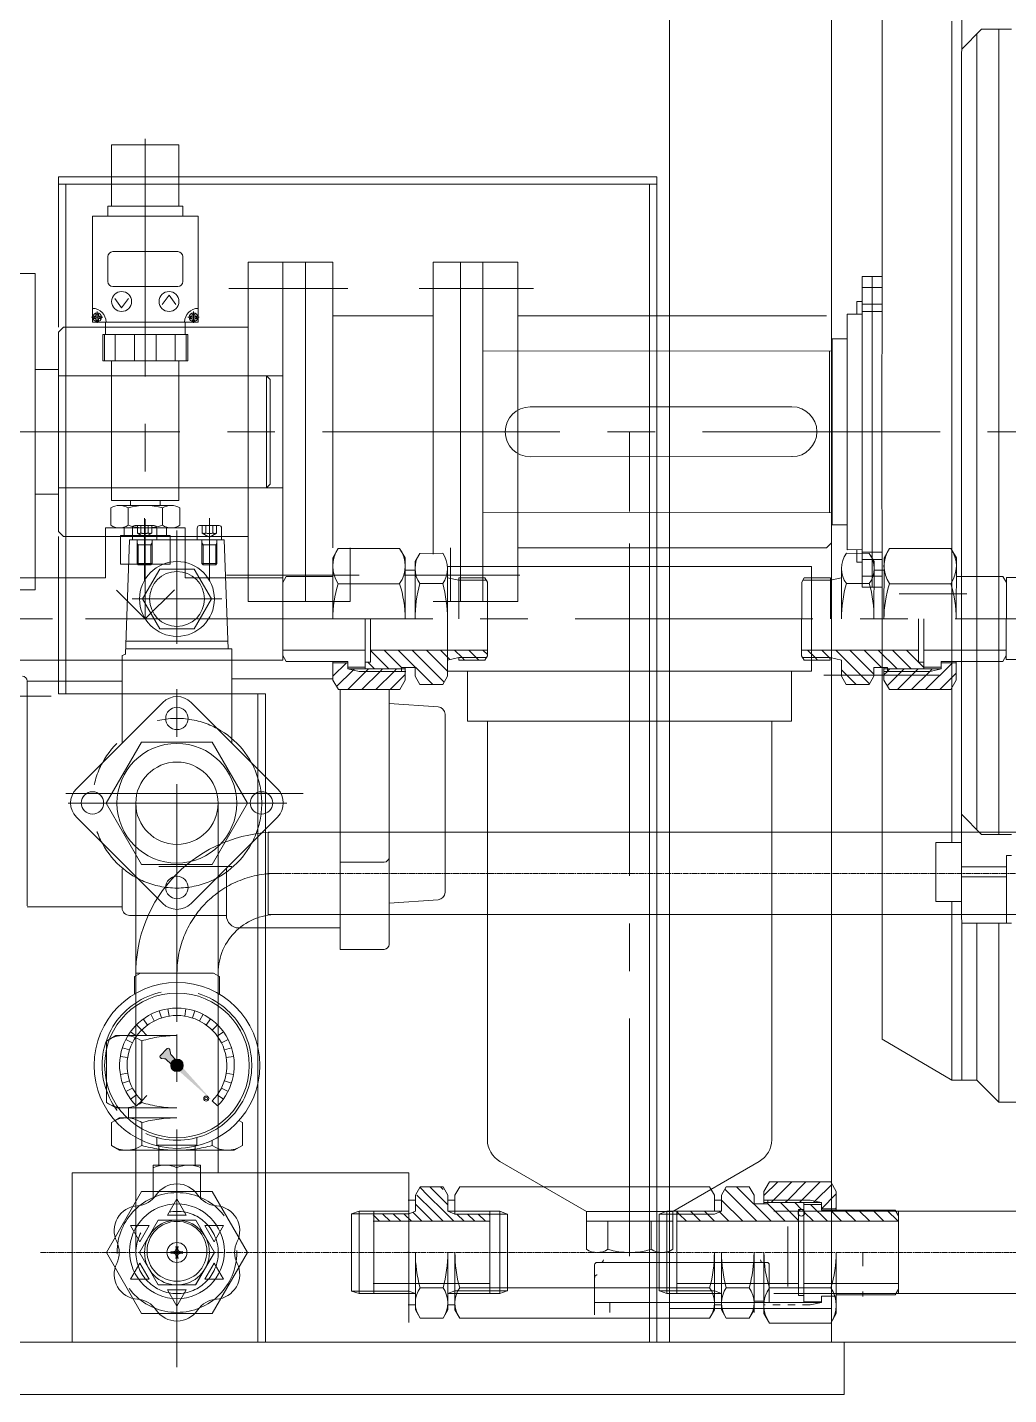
# Model space of a CAD drawing. Header units: inches. Extents: x 76 to 22091, y 292 to 17065.
# Drawn here: x 18816 to 19210, y 6943 to 7491 of the extents above; entities that cross this region are included whole.
import ezdxf

# ---------------------------------------------------------------- set-up
doc = ezdxf.new("R2010")
doc.units = ezdxf.units.IN
doc.header["$MEASUREMENT"] = 0
for name, pattern in [('ACAD_ISO02W100', [15, 12, -3]), ('CENTER', [50.8, 31.75, -6.35, 6.35, -6.35]), ('CHAIN', [0.7087, 0.4724, -0.0591, 0.1181, -0.0591]), ('EB_DASH', [6, 3, -3]), ('EB_DASHDOTDOT', [45, 30, -3, 3, -3, 3, -3])]:
    doc.linetypes.add(name, pattern=pattern)
for name, color, linetype, lineweight in [('CAXA0', 7, 'Continuous', 5), ('CAXA1', 5, 'CENTER', 5), ('CAXA2', 6, 'EB_DASH', 5), ('CAXA3', 7, 'Continuous', 5), ('虚线', 6, 'ACAD_ISO02W100', 5)]:
    doc.layers.add(name, color=color, linetype=linetype, lineweight=lineweight)

msp = doc.modelspace()

# ---------------------------------------------------------------- hatches: boundary and pattern name
at = {"lineweight": 5}
h = msp.add_hatch(color=7, dxfattribs=at)
h.paths.add_polyline_path([(18890.16, 7061.02), (18888.44, 7062.55), (18888.4, 7062.59), (18888.36, 7062.63), (18876.93, 7072.83), (18877.38, 7073.07), (18877.78, 7073.39), (18878.11, 7073.79), (18878.34, 7074.25)], flags=0)
h.paths.add_polyline_path([(18873.6, 7075.81), (18873.75, 7076.22), (18873.97, 7076.59), (18874.25, 7076.93), (18874.58, 7077.21), (18874.96, 7077.43), (18875.37, 7077.58), (18873.61, 7079.55), (18873.45, 7079.8), (18873.36, 7080.09), (18873.21, 7081.35), (18873.19, 7081.44), (18873.16, 7081.51), (18873.12, 7081.58), (18873.06, 7081.65), (18872.83, 7081.88), (18872.76, 7081.94), (18872.67, 7081.99), (18872.58, 7082.02), (18872.48, 7082.02), (18872.38, 7082.02), (18872.29, 7081.99), (18872.2, 7081.94), (18872.13, 7081.88), (18869.3, 7079.05), (18869.23, 7078.97), (18869.19, 7078.89), (18869.16, 7078.79), (18869.15, 7078.7), (18869.16, 7078.6), (18869.19, 7078.51), (18869.23, 7078.42), (18869.3, 7078.34), (18869.53, 7078.11), (18869.59, 7078.06), (18869.66, 7078.02), (18869.74, 7077.99), (18869.82, 7077.97), (18871.09, 7077.81), (18871.38, 7077.73), (18871.63, 7077.56)], flags=0)
msp.add_hatch(color=7, dxfattribs=at).paths.add_polyline_path([(18878.34, 7074.25), (18878.11, 7073.79), (18877.78, 7073.39), (18877.38, 7073.07), (18876.93, 7072.83), (18876.55, 7072.72), (18876.16, 7072.67), (18875.77, 7072.67), (18875.38, 7072.74), (18875.01, 7072.87), (18874.66, 7073.06), (18874.35, 7073.3), (18874.08, 7073.58), (18873.85, 7073.9), (18873.68, 7074.26), (18873.57, 7074.64), (18873.52, 7075.03), (18873.53, 7075.42), (18873.6, 7075.81), (18873.75, 7076.22), (18873.97, 7076.59), (18874.25, 7076.93), (18874.58, 7077.21), (18874.96, 7077.43), (18875.37, 7077.58), (18875.76, 7077.65), (18876.15, 7077.66), (18876.54, 7077.61), (18876.92, 7077.49), (18877.27, 7077.32), (18877.59, 7077.1), (18877.88, 7076.83), (18878.12, 7076.51), (18878.3, 7076.17), (18878.43, 7075.79), (18878.5, 7075.41), (18878.51, 7075.01), (18878.46, 7074.62)], flags=0)

# ---------------------------------------------------------------- linework, layer by layer
at = {"color": 7, "lineweight": 5}
for p, q in [((19190.73, 7589.07), (19190.69, 7460.36)), ((19073.52, 7564.16), (19073.52, 6964.16)), ((19158.75, 7391.43), (19158.78, 7522.63)), ((19186.72, 7493.76), (19186.72, 7460.36)), ((19198.61, 7490.64), (19190.7, 7482.55)), ((19196.73, 7488.72), (19196.73, 7460.36)), ((19210.62, 7490.64), (19198.61, 7490.64)), ((19205.59, 7490.64), (19205.58, 7460.36)), ((19186.72, 7460.36), (19186.72, 7197.96)), ((19190.69, 7460.36), (19190.69, 7197.96)), ((19196.73, 7460.36), (19196.73, 7197.96)), ((19205.58, 7460.36), (19205.58, 7197.96)), ((18849.83, 7444.16), (18876.83, 7444.16)), ((18849.83, 7444.16), (18849.83, 7419.66)), ((18876.83, 7444.16), (18876.83, 7419.66)), ((18848.33, 7419.66), (18878.33, 7419.66)), ((18848.33, 7419.66), (18848.33, 7415.66)), ((18878.33, 7419.66), (18878.33, 7415.66)), ((18842.08, 7415.66), (18884.58, 7415.66)), ((18842.08, 7415.66), (18842.08, 7373.16)), ((18884.58, 7415.66), (18884.58, 7373.16)), ((18850.33, 7401.41), (18876.33, 7401.41)), ((18848.33, 7399.41), (18848.33, 7389.41)), ((18878.33, 7399.41), (18878.33, 7389.41)), ((18938.52, 7397.16), (18904.52, 7397.16)), ((18904.52, 7271.91), (18904.52, 7397.16)), ((18918.52, 7261.16), (18918.52, 7397.16)), ((18927.52, 7278.91), (18927.52, 7397.16)), ((18938.52, 7282.66), (18938.52, 7397.16)), ((19012.72, 7397.16), (18978.72, 7397.16)), ((18978.72, 7280.16), (18978.72, 7397.16)), ((18989.72, 7282.66), (18989.72, 7397.16)), ((18998.72, 7261.16), (18998.72, 7397.16)), ((19012.72, 7282.66), (19012.72, 7397.16)), ((18819.2, 7392.61), (18802.2, 7392.61)), ((18819.2, 7265.76), (18819.2, 7392.61)), ((19150.75, 7391.4), (19150.82, 7329.16)), ((19150.75, 7391.4), (19158.75, 7391.4)), ((19154.75, 7391.4), (19154.74, 7329.16)), ((19158.75, 7391.43), (19158.74, 7329.16)), ((18850.33, 7387.41), (18876.33, 7387.41)), ((18870.11, 7380.25), (18872.83, 7383.97)), ((18875.56, 7380.25), (18872.83, 7383.97)), ((19150.75, 7387.08), (19158.75, 7387.08)), ((18851.11, 7382.57), (18853.83, 7378.85)), ((18856.56, 7382.57), (18853.83, 7378.85)), ((19148.72, 7381.4), (19148.72, 7376.4)), ((19148.72, 7381.4), (19150.76, 7381.4)), ((19150.76, 7380.4), (19158.75, 7380.39)), ((18842.08, 7373.16), (18884.58, 7373.16)), ((18842.78, 7374.6), (18842.78, 7375.6)), ((18843.53, 7375.6), (18842.78, 7375.6)), ((18843.53, 7374.6), (18842.78, 7374.6)), ((18844.53, 7376.35), (18843.53, 7376.35)), ((18843.53, 7375.6), (18843.53, 7376.35)), ((18843.53, 7373.85), (18843.53, 7374.6)), ((18844.53, 7373.85), (18843.53, 7373.85)), ((18844.53, 7375.6), (18844.53, 7376.35)), ((18845.28, 7375.6), (18844.53, 7375.6)), ((18844.53, 7373.85), (18844.53, 7374.6)), ((18845.28, 7374.6), (18844.53, 7374.6)), ((18845.28, 7374.6), (18845.28, 7375.6)), ((18847.33, 7373.16), (18847.33, 7368.16)), ((18879.33, 7373.16), (18879.33, 7368.16)), ((18881.39, 7375.6), (18881.39, 7374.6)), ((18882.14, 7375.6), (18881.39, 7375.6)), ((18882.14, 7374.6), (18881.39, 7374.6)), ((18883.14, 7376.35), (18882.14, 7376.35)), ((18882.14, 7376.35), (18882.14, 7375.6)), ((18882.14, 7374.6), (18882.14, 7373.85)), ((18883.14, 7373.85), (18882.14, 7373.85)), ((18883.14, 7376.35), (18883.14, 7375.6)), ((18883.89, 7375.6), (18883.14, 7375.6)), ((18883.89, 7374.6), (18883.14, 7374.6)), ((18883.14, 7374.6), (18883.14, 7373.85)), ((18883.89, 7375.6), (18883.89, 7374.6)), ((18978.72, 7375.66), (18938.52, 7375.66)), ((19136.43, 7375.66), (19012.72, 7375.66)), ((19144.72, 7366.4), (19144.72, 7376.4)), ((19144.72, 7376.4), (19150.76, 7376.4)), ((19150.76, 7377.4), (19158.75, 7377.4)), ((18830.51, 7371.16), (18828.51, 7369.16)), ((18828.51, 7369.16), (18828.51, 7329.17)), ((18830.51, 7371.16), (18904.52, 7371.16)), ((18846.33, 7368.16), (18880.33, 7368.16)), ((18846.33, 7368.16), (18846.33, 7357.66)), ((18846.9, 7357.66), (18846.9, 7368.16)), ((18851.29, 7357.66), (18851.29, 7368.16)), ((18858.93, 7357.66), (18858.93, 7368.16)), ((18867.71, 7357.66), (18867.71, 7368.16)), ((18875.32, 7357.66), (18875.32, 7368.16)), ((18879.76, 7357.66), (18879.76, 7368.16)), ((18880.33, 7368.16), (18880.33, 7357.66)), ((19138.72, 7361.47), (19138.72, 7366.47)), ((19138.72, 7366.47), (19144.72, 7366.47)), ((19144.72, 7366.4), (19144.72, 7329.16)), ((18846.33, 7357.66), (18880.33, 7357.66)), ((18849.83, 7357.66), (18849.83, 7301.66)), ((18876.83, 7357.66), (18876.83, 7301.66)), ((18998.72, 7329.16), (18998.72, 7361.66)), ((18998.72, 7361.66), (19138.72, 7361.47)), ((19137.72, 7361.47), (19137.65, 7329.17)), ((19138.72, 7361.47), (19138.72, 7296.86)), ((19017.65, 7339.16), (19122.65, 7339.22)), ((18828.51, 7289.17), (18828.51, 7329.17)), ((18998.72, 7329.16), (18998.72, 7296.66)), ((19137.72, 7296.86), (19137.65, 7329.16)), ((19158.74, 7329.16), (19138.72, 7329.16)), ((19144.72, 7291.92), (19144.72, 7329.16)), ((19150.75, 7266.93), (19150.82, 7329.16)), ((19154.75, 7266.93), (19154.74, 7329.16)), ((19158.75, 7266.9), (19158.74, 7329.16)), ((19017.65, 7319.16), (19122.66, 7319.22)), ((18849.83, 7301.66), (18876.83, 7301.66)), ((18857.33, 7301.66), (18857.33, 7299.66)), ((18869.33, 7301.66), (18869.33, 7299.66)), ((18849.48, 7291.68), (18849.48, 7298.64)), ((18852.94, 7299.66), (18873.73, 7299.66)), ((18856.41, 7298.64), (18856.41, 7291.68)), ((18870.26, 7298.64), (18870.26, 7291.68)), ((18877.19, 7291.68), (18877.19, 7298.64)), ((18927.52, 7261.17), (18927.52, 7296.66)), ((18989.72, 7261.16), (18989.72, 7296.66)), ((18998.72, 7296.66), (19138.72, 7296.86)), ((19138.72, 7296.86), (19138.72, 7291.86)), ((18879.33, 7290.66), (18847.33, 7290.66)), ((18847.33, 7290.66), (18847.33, 7271.16)), ((18847.33, 7290.66), (18847.33, 7271.16)), ((18879.33, 7290.66), (18847.33, 7290.66)), ((18879.33, 7290.66), (18847.33, 7290.66)), ((18847.33, 7290.66), (18847.33, 7270.66)), ((18852.94, 7290.66), (18873.73, 7290.66)), ((18854.83, 7290.66), (18854.83, 7287.66)), ((18871.83, 7290.66), (18871.83, 7287.66)), ((18879.33, 7290.66), (18879.33, 7271.16)), ((18879.33, 7290.66), (18879.33, 7271.16)), ((18879.33, 7290.66), (18879.33, 7270.66)), ((19138.72, 7291.86), (19144.72, 7291.86)), ((19144.72, 7291.92), (19144.72, 7281.92)), ((18830.51, 7287.17), (18828.51, 7289.17)), ((18830.51, 7287.17), (18904.52, 7287.17)), ((18853.33, 7287.66), (18873.33, 7287.66)), ((18853.33, 7287.66), (18853.33, 7276.16)), ((18857.01, 7285.87), (18855.41, 7240.03)), ((18857.01, 7285.87), (18895.01, 7285.87)), ((18873.33, 7287.66), (18873.33, 7276.16)), ((18895.01, 7285.87), (18896.55, 7242.17)), ((18904.52, 7261.17), (18904.52, 7282.67)), ((18938.49, 7278.63), (18940.68, 7282.42)), ((18940.68, 7282.42), (18965.3, 7282.44)), ((18945.48, 7261.17), (18945.48, 7282.67)), ((18945.49, 7261.16), (18945.49, 7282.66)), ((18967.49, 7278.65), (18965.3, 7282.44)), ((18971.5, 7277.15), (18973.4, 7280.45)), ((18973.4, 7280.45), (18982.59, 7280.46)), ((18985.68, 7261.17), (18985.68, 7282.67)), ((19012.72, 7261.16), (19012.72, 7282.66)), ((19136.43, 7282.66), (19012.72, 7282.66)), ((19138.51, 7284.66), (19136.51, 7282.66)), ((19153.65, 7280.45), (19144.46, 7280.46)), ((19144.72, 7281.92), (19150.76, 7281.93)), ((19148.72, 7276.93), (19148.72, 7281.93)), ((19150.76, 7280.93), (19158.75, 7280.93)), ((19155.56, 7277.15), (19153.65, 7280.45)), ((19159.56, 7278.65), (19161.75, 7282.44)), ((19186.37, 7282.42), (19161.75, 7282.44)), ((19188.56, 7278.63), (19186.37, 7282.42)), ((18853.33, 7276.16), (18873.33, 7276.16)), ((18938.52, 7254.12), (18938.49, 7278.63)), ((18967.49, 7278.65), (18967.52, 7254.14)), ((18971.5, 7277.15), (18971.52, 7254.15)), ((18984.52, 7254.16), (18984.5, 7274.38)), ((19142.54, 7254.16), (19142.55, 7274.38)), ((19148.72, 7276.93), (19150.76, 7276.93)), ((19150.76, 7277.93), (19158.75, 7277.93)), ((19155.56, 7277.15), (19155.54, 7254.15)), ((19159.56, 7278.65), (19159.54, 7254.14)), ((19188.54, 7254.12), (19188.56, 7278.63)), ((18794.52, 7270.66), (18847.33, 7270.66)), ((18869.09, 7274.17), (18862.16, 7262.17)), ((18882.94, 7274.17), (18869.09, 7274.17)), ((18879.33, 7270.66), (18918.44, 7270.66)), ((18889.87, 7262.17), (18882.94, 7274.17)), ((18918.44, 7268.76), (18919.79, 7271.1)), ((18918.44, 7270.66), (18918.44, 7237.66)), ((18919.79, 7271.1), (18938.5, 7271.12)), ((18967.5, 7273.64), (18971.5, 7273.65)), ((18989, 7269.66), (18984.5, 7270.66)), ((18989, 7270.66), (18999.5, 7270.67)), ((18989.02, 7254.16), (18989, 7270.66)), ((19000.5, 7268.94), (18999.49, 7270.69)), ((19000.53, 7239.41), (19000.5, 7268.94)), ((19126.52, 7239.41), (19126.55, 7268.94)), ((19126.55, 7268.94), (19127.56, 7270.69)), ((19138.05, 7270.66), (19127.55, 7270.67)), ((19138.04, 7254.16), (19138.05, 7270.66)), ((19138.05, 7269.66), (19142.55, 7270.66)), ((19150.75, 7271.25), (19158.75, 7271.25)), ((19159.55, 7273.64), (19155.55, 7273.65)), ((19207.26, 7271.1), (19188.55, 7271.12)), ((19208.61, 7268.76), (19207.26, 7271.1)), ((19208.58, 7237.83), (19208.61, 7270.83)), ((19208.61, 7270.83), (19230.02, 7270.83)), ((18819.2, 7265.76), (18802.02, 7265.76)), ((18863.33, 7254.16), (18851.77, 7265.72)), ((18863.33, 7254.16), (18851.77, 7265.72)), ((18863.33, 7254.16), (18875, 7265.83)), ((18863.33, 7254.16), (18875, 7265.83)), ((18940.69, 7268.27), (18965.31, 7268.29)), ((18973.41, 7268.3), (18982.6, 7268.31)), ((19153.64, 7268.3), (19144.45, 7268.31)), ((19150.75, 7266.93), (19158.75, 7266.93)), ((19158.75, 7266.9), (19158.78, 7135.7)), ((19186.36, 7268.27), (19161.74, 7268.29)), ((19165.65, 7264.17), (19192.8, 7264.17)), ((18862.16, 7262.17), (18869.09, 7250.17)), ((18882.94, 7250.17), (18889.87, 7262.17)), ((18938.52, 7261.16), (18904.52, 7261.16)), ((18945.48, 7261.17), (18934.48, 7261.17)), ((19012.72, 7261.16), (18978.72, 7261.16)), ((19001.74, 7261.17), (18990.74, 7261.17)), ((18951.53, 7234.13), (18951.52, 7254.13)), ((18953.63, 7236.88), (18953.62, 7254.13)), ((19173.42, 7236.88), (19173.44, 7254.13)), ((19175.52, 7234.13), (19175.54, 7254.13)), ((18869.09, 7250.17), (18882.94, 7250.17)), ((18896.44, 7245.18), (18855.59, 7245.18)), ((18898, 7242.17), (18855.59, 7242.17)), ((18898, 7204.35), (18898, 7242.17)), ((18918.47, 7241.6), (18951.53, 7241.63)), ((18953.63, 7241.63), (19000.53, 7241.67)), ((19173.42, 7241.63), (19126.52, 7241.67)), ((19208.58, 7241.6), (19175.52, 7241.63)), ((18678.53, 7237.66), (18918.44, 7237.66)), ((18854.03, 7204.35), (18854.03, 7239.46)), ((18918.47, 7239.43), (18919.82, 7237.1)), ((18919.82, 7237.1), (18944.53, 7237.12)), ((18938.54, 7229.61), (18938.53, 7237.12)), ((18938.53, 7236.62), (18944.53, 7236.62)), ((18944.53, 7234.12), (18944.53, 7237.12)), ((18951.53, 7236.88), (18953.63, 7236.88)), ((18989.03, 7238.66), (18984.53, 7237.66)), ((18984.54, 7231.16), (18984.53, 7237.66)), ((18989.03, 7237.66), (18989.03, 7238.66)), ((18989.03, 7237.66), (18999.53, 7237.67)), ((19000.53, 7239.41), (18999.52, 7237.65)), ((19126.52, 7239.41), (19127.53, 7237.65)), ((19138.02, 7237.66), (19127.52, 7237.67)), ((19138.02, 7237.66), (19138.02, 7238.66)), ((19138.02, 7238.66), (19142.52, 7237.66)), ((19142.52, 7231.16), (19142.52, 7237.66)), ((19175.52, 7236.88), (19173.42, 7236.88)), ((19182.52, 7234.12), (19182.52, 7237.12)), ((19207.24, 7237.1), (19182.52, 7237.12)), ((19188.52, 7236.62), (19182.52, 7236.62)), ((19188.51, 7229.61), (19188.52, 7237.12)), ((19208.58, 7239.43), (19207.23, 7237.1)), ((19208.58, 7237.83), (19230.02, 7237.83)), ((18944.53, 7234.82), (18951.53, 7234.83)), ((18944.53, 7234.12), (18967.53, 7234.14)), ((18966.03, 7234.64), (18971.53, 7234.65)), ((18966.04, 7233.14), (18966.03, 7234.64)), ((18967.54, 7229.64), (18967.53, 7234.64)), ((18971.54, 7231.15), (18971.53, 7234.65)), ((18971.54, 7231.15), (18973.45, 7227.85)), ((18984.54, 7231.16), (18982.63, 7227.86)), ((19135.44, 7231.66), (19181.72, 7231.66)), ((19142.52, 7231.16), (19144.42, 7227.86)), ((19155.52, 7231.15), (19153.61, 7227.85)), ((19155.52, 7231.15), (19155.52, 7234.65)), ((19161.02, 7234.64), (19155.52, 7234.65)), ((19159.51, 7229.64), (19159.52, 7234.64)), ((19182.52, 7234.12), (19159.52, 7234.14)), ((19161.02, 7233.14), (19161.02, 7234.64)), ((19182.52, 7234.82), (19175.52, 7234.83)), ((18816.01, 7229.17), (18854.03, 7229.17)), ((18816.01, 7139.17), (18816.01, 7229.17)), ((18938.54, 7230.13), (18898, 7230.13)), ((18938.54, 7229.61), (18940.73, 7225.82)), ((18940.73, 7225.82), (18965.35, 7225.84)), ((18941.52, 7121.68), (18941.52, 7225.82)), ((18961.08, 7123.68), (18961.08, 7225.84)), ((18967.54, 7229.64), (18965.35, 7225.84)), ((18973.45, 7227.85), (18982.63, 7227.86)), ((19153.61, 7227.85), (19144.42, 7227.86)), ((19159.51, 7229.64), (19161.7, 7225.84)), ((19186.32, 7225.82), (19161.7, 7225.84)), ((19188.51, 7229.61), (19186.32, 7225.82)), ((18835.71, 7186.03), (18870.36, 7220.68)), ((18881.67, 7220.68), (18916.32, 7186.03)), ((18980.72, 7218.96), (18961.08, 7220.29)), ((18983.51, 7144.58), (18983.51, 7215.97)), ((18847.66, 7180.27), (18861.81, 7204.78)), ((18861.81, 7204.78), (18890.11, 7204.78)), ((18890.11, 7204.78), (18904.26, 7180.27)), ((19186.72, 7164.56), (19186.72, 7197.96)), ((19190.73, 7069.26), (19190.69, 7197.96)), ((19196.73, 7169.61), (19196.73, 7197.96)), ((19205.59, 7167.69), (19205.58, 7197.96)), ((18861.81, 7155.76), (18847.66, 7180.27)), ((18859.56, 7032.15), (18859.51, 7180.27)), ((18904.26, 7180.27), (18890.11, 7155.76)), ((18892.56, 7032.15), (18892.51, 7180.27)), ((19198.61, 7167.69), (19190.7, 7175.77)), ((18870.36, 7140.07), (18835.71, 7174.72)), ((18881.67, 7140.07), (18916.32, 7174.72)), ((19230.02, 7168.63), (18912.58, 7168.63)), ((18912.58, 7135.63), (18912.58, 7168.58)), ((19180.3, 7164.56), (19190.7, 7164.56)), ((19180.3, 7164.56), (19180.3, 7140.91)), ((19210.62, 7167.69), (19198.61, 7167.69)), ((19208.74, 7159.37), (19210.62, 7159.37)), ((19208.74, 7159.37), (19208.74, 7132.16)), ((18854.03, 7138.41), (18854.03, 7153.97)), ((18890.11, 7155.76), (18861.81, 7155.76)), ((18895.83, 7154.22), (18895.83, 7135.27)), ((18959.08, 7156.67), (18941.52, 7156.67)), ((19208.74, 7154.71), (19190.7, 7154.73)), ((19208.74, 7150.71), (19190.7, 7150.73)), ((18816.01, 7138.67), (18854.03, 7138.67)), ((18816.01, 7138.67), (18822.44, 7138.67)), ((18854.03, 7138.27), (18854.03, 7138.41)), ((18980.72, 7141.58), (18961.08, 7140.26)), ((19180.3, 7140.91), (19190.71, 7140.89)), ((19186.72, 7069.26), (19186.72, 7140.9)), ((18895.83, 7135.27), (18857.03, 7135.27)), ((19230.02, 7135.63), (18912.58, 7135.63)), ((19158.8, 7085.7), (19158.78, 7135.7)), ((19210.62, 7132.16), (19190.71, 7132.19)), ((19196.73, 7069.27), (19196.73, 7132.18)), ((19205.62, 7060.43), (19205.6, 7132.16)), ((18941.52, 7130.27), (18900.83, 7130.27)), ((18959.08, 7121.68), (18941.52, 7121.68)), ((18861.36, 7112.13), (18859.02, 7110.79)), ((18859.02, 7110.79), (18859.02, 7103.74)), ((18890.69, 7112.13), (18859.52, 7112.13)), ((18890.69, 7112.13), (18893.02, 7110.79)), ((18893.02, 7110.79), (18893.02, 7103.73)), ((18863.99, 7087.18), (18861.87, 7089.3)), ((19158.8, 7085.7), (19186.73, 7069.26)), ((18872.13, 7081.88), (18869.3, 7079.05)), ((18869.53, 7078.11), (18869.3, 7078.34)), ((18869.82, 7077.97), (18871.09, 7077.81)), ((18871.63, 7077.56), (18873.6, 7075.81)), ((18873.06, 7081.65), (18872.83, 7081.88)), ((18873.21, 7081.35), (18873.36, 7080.09)), ((18873.61, 7079.55), (18875.37, 7077.58)), ((19186.72, 7069.26), (19196.73, 7069.27)), ((19196.73, 7069.27), (19205.62, 7060.43)), ((18863.99, 7063.14), (18861.87, 7061.02)), ((19205.62, 7060.43), (19272.22, 7060.43)), ((18851.17, 7053.06), (18849.72, 7052.23)), ((18849.72, 7052.23), (18849.72, 7043.04)), ((18849.72, 7052.23), (18849.72, 7043.04)), ((18900.87, 7053.07), (18902.32, 7052.23)), ((18902.32, 7052.23), (18902.32, 7043.04)), ((18902.32, 7052.23), (18902.32, 7043.04)), ((18861.87, 7045.07), (18861.87, 7043.04)), ((18890.16, 7045.07), (18890.16, 7043.04)), ((18853.02, 7041.13), (18849.72, 7043.04)), ((18853.02, 7041.13), (18849.72, 7043.04)), ((18853.02, 7041.13), (18868.76, 7041.13)), ((18868.76, 7035.16), (18868.76, 7042.71)), ((18883.26, 7035.16), (18883.26, 7042.71)), ((18899.01, 7041.13), (18883.26, 7041.13)), ((18899.01, 7041.13), (18902.31, 7043.04)), ((18899.02, 7041.13), (18902.32, 7043.04)), ((18899.02, 7041.13), (18902.32, 7043.04)), ((18885.51, 7035.16), (18866.51, 7035.16)), ((18866.51, 7021.79), (18866.51, 7035.16)), ((18876.01, 7034.16), (18876.01, 7027.64)), ((18885.51, 7021.79), (18885.51, 7035.16)), ((18834.02, 7032.15), (18969.03, 7032.15)), ((18834.02, 6964.16), (18834.02, 7032.15)), ((19111.42, 7024.67), (19113.61, 7028.46)), ((19138.23, 7028.46), (19113.61, 7028.46)), ((19140.42, 7024.67), (19138.23, 7028.46)), ((18971.62, 7023.16), (18973.48, 7026.47)), ((18971.62, 7023.16), (18971.62, 7016.66)), ((18971.62, 7016.66), (18971.62, 7023.16)), ((18973.48, 7026.47), (18982.71, 7026.47)), ((18973.52, 7026.47), (18982.71, 7026.47)), ((18984.62, 7023.16), (18982.71, 7026.47)), ((18984.62, 7023.16), (18984.62, 7016.66)), ((18984.62, 7023.16), (18984.62, 7016.66)), ((18987.49, 7023.17), (18989.39, 7026.47)), ((18987.49, 7023.17), (18987.49, 7015.58)), ((18989.39, 7026.47), (19089.61, 7026.47)), ((18989.39, 7026.47), (19046.67, 7026.47)), ((19091.52, 7023.16), (19089.61, 7026.46)), ((19091.52, 7023.16), (19091.52, 7016.66)), ((19094.42, 7023.16), (19096.32, 7026.46)), ((19094.42, 7023.16), (19094.42, 7016.66)), ((19105.51, 7026.46), (19096.32, 7026.46)), ((19107.42, 7023.16), (19105.51, 7026.46)), ((19107.42, 7023.16), (19107.42, 7019.66)), ((19111.42, 7024.67), (19111.42, 7019.66)), ((19140.42, 7024.67), (19140.42, 7017.16)), ((18876.01, 7021.66), (18872.26, 7015.16)), ((18876.01, 7021.66), (18879.77, 7015.16)), ((18955.02, 7016.66), (18955.02, 7012.66)), ((18968.72, 7021.16), (18971.62, 7021.16)), ((18968.72, 7015.58), (18971.62, 7016.66)), ((18984.62, 7021.16), (18987.52, 7021.16)), ((18984.62, 7016.66), (18987.49, 7015.58)), ((19001.49, 7016.66), (19001.49, 7000.16)), ((19005.52, 7016.66), (19008.45, 7015.58)), ((19005.52, 7016.66), (19005.52, 7000.16)), ((19072.42, 7016.66), (19072.42, 7000.16)), ((19076.42, 7016.66), (19076.42, 7000.16)), ((19091.52, 7021.16), (19094.42, 7021.16)), ((19091.52, 7016.66), (19094.42, 7016.66)), ((19091.52, 7015.58), (19094.42, 7016.66)), ((19112.92, 7019.66), (19107.42, 7019.66)), ((19134.42, 7020.16), (19111.42, 7020.16)), ((19112.92, 7021.16), (19112.92, 7019.66)), ((19854.46, 7016.66), (19115.42, 7016.66)), ((19127.42, 7017.41), (19125.32, 7017.41)), ((19125.32, 7017.41), (19125.32, 7000.16)), ((19127.42, 7020.16), (19127.42, 7000.16)), ((19134.42, 7019.46), (19127.42, 7019.46)), ((19127.42, 7019.46), (19127.42, 7000.16)), ((19134.42, 7020.16), (19134.42, 7017.16)), ((19140.42, 7017.66), (19134.42, 7017.66)), ((19164.07, 7017.16), (19134.42, 7017.16)), ((19165.42, 7014.82), (19164.07, 7017.16)), ((19165.42, 7016.66), (19165.42, 6983.66)), ((18879.77, 7015.16), (18872.26, 7015.16)), ((19001.49, 7012.66), (18954.72, 7012.66)), ((18955.02, 7012.66), (18955.02, 6983.66)), ((19008.52, 7015.58), (19008.52, 7000.16)), ((19069.42, 7015.58), (19069.42, 7000.16)), ((19163.42, 7012.66), (19076.42, 7012.66)), ((19165.42, 7012.66), (19127.42, 7012.66)), ((18857.4, 7010.91), (18861.15, 7004.41)), ((18857.4, 7010.91), (18864.9, 7010.91)), ((18861.15, 7004.41), (18864.9, 7010.91)), ((18894.63, 7010.91), (18887.13, 7010.91)), ((18887.13, 7010.91), (18890.88, 7004.41)), ((18894.63, 7010.91), (18890.88, 7004.41)), ((18971.62, 7000.16), (18971.62, 6977.16)), ((18971.62, 7000.16), (18971.62, 6977.16)), ((18984.62, 7000.16), (18984.62, 6977.16)), ((18984.62, 6977.16), (18984.62, 7000.16)), ((18984.62, 7000.16), (18984.62, 6977.16)), ((18987.49, 7000.16), (18987.49, 6977.16)), ((18987.49, 7000.16), (18987.49, 6977.16)), ((19070.51, 7000.15), (19044.53, 7000.15)), ((19091.52, 7000.16), (19091.52, 6977.16)), ((19091.52, 6977.16), (19091.52, 7000.16)), ((19091.52, 7000.16), (19091.52, 6979.16)), ((19094.42, 7000.16), (19094.42, 6977.16)), ((19107.42, 7000.16), (19107.42, 6977.16)), ((19107.42, 6977.16), (19107.42, 7000.16)), ((19111.42, 6975.65), (19111.42, 7000.16)), ((19140.42, 7000.16), (19140.42, 6975.65)), ((18857.4, 6989.41), (18861.15, 6995.91)), ((18864.9, 6989.41), (18861.15, 6995.91)), ((18890.88, 6995.91), (18887.13, 6989.41)), ((18894.63, 6989.41), (18890.88, 6995.91)), ((19043.52, 6980.16), (19043.52, 6995.16)), ((19112.52, 6996.16), (19044.52, 6996.16)), ((19046.02, 6996.16), (19044.52, 6996.16)), ((19113.52, 6980.16), (19113.52, 6995.16)), ((18857.4, 6989.41), (18864.9, 6989.41)), ((18894.63, 6989.41), (18887.13, 6989.41)), ((18876.01, 6978.66), (18872.26, 6985.16)), ((18879.77, 6985.16), (18872.26, 6985.16)), ((18876.01, 6978.66), (18879.77, 6985.16)), ((18955.02, 6987.66), (18969.02, 6987.66)), ((18968.72, 6984.74), (18971.62, 6983.66)), ((18968.72, 6983.66), (18971.62, 6983.66)), ((18971.62, 6977.16), (18971.62, 6983.66)), ((18982.71, 6986.01), (18973.52, 6986.01)), ((18984.62, 6983.66), (18987.49, 6984.74)), ((18987.49, 6977.16), (18987.49, 6983.66)), ((19089.61, 6986.01), (18989.39, 6986.01)), ((19091.52, 6983.66), (19094.42, 6983.66)), ((19094.42, 6977.16), (19094.42, 6983.66)), ((19105.51, 6986.01), (19096.32, 6986.01)), ((19138.23, 6986.01), (19113.61, 6986.01)), ((19854.46, 6983.66), (19115.42, 6983.66)), ((19165.42, 6985.49), (19164.07, 6983.16)), ((18968.72, 6979.16), (18971.65, 6979.16)), ((18984.59, 6979.16), (18987.52, 6979.16)), ((18984.62, 6980.66), (18984.62, 6977.16)), ((19113.52, 6980.16), (19043.52, 6980.16)), ((19091.52, 6980.66), (19091.52, 6977.16)), ((19091.52, 6979.16), (19094.44, 6979.16)), ((19111.42, 6980.66), (19107.42, 6980.66)), ((19107.42, 6980.66), (19107.42, 6977.16)), ((19111.42, 6980.66), (19111.42, 6975.65)), ((19140.42, 6975.65), (19140.42, 6983.16)), ((19164.07, 6983.16), (19140.42, 6983.16)), ((18971.62, 6977.16), (18973.52, 6973.86)), ((18973.52, 6973.86), (18982.71, 6973.86)), ((18984.62, 6977.16), (18982.71, 6973.86)), ((18987.49, 6977.16), (18989.39, 6973.86)), ((18989.39, 6973.86), (19089.61, 6973.86)), ((19073.52, 6977.66), (19138.52, 6977.66)), ((19091.52, 6977.16), (19089.61, 6973.86)), ((19094.42, 6977.16), (19096.32, 6973.86)), ((19105.51, 6973.86), (19096.32, 6973.86)), ((19107.42, 6977.16), (19105.51, 6973.86)), ((19111.42, 6975.65), (19113.61, 6971.86)), ((19140.42, 6975.65), (19138.23, 6971.86)), ((19138.23, 6971.86), (19113.61, 6971.86)), ((19848.51, 6964.16), (18398.52, 6964.16)), ((18986.11, 6964.17), (18771.11, 6964.17)), ((18871.56, 6964.16), (18775.56, 6964.16)), ((19126.52, 6964.16), (19030.52, 6964.16)), ((19143.51, 6943.16), (19143.51, 6964.16)), ((19177.8, 6964.16), (19792.8, 6964.16)), ((19177.8, 6964.16), (19792.8, 6964.16)), ((19143.51, 6943.16), (19143.51, 6959.16)), ((19143.51, 6943.16), (18528.51, 6943.16))]:
    msp.add_line(p, q, dxfattribs=at)
for centre, radius in [((18853.83, 7381.41), 4), ((18872.83, 7381.41), 4), ((18844.03, 7375.1), 1.75), ((18882.64, 7375.1), 1.75), ((18876.01, 7262.17), 15), ((18876.01, 7262.17), 11), ((18876.01, 7214.27), 4.5), ((18875.97, 7180.27), 24), ((18876.01, 7180.27), 16.5), ((18842.11, 7180.37), 4.5), ((18909.91, 7180.37), 4.5), ((18876.01, 7146.47), 4.5), ((18876.01, 7075.16), 33.25), ((18876.01, 7075.16), 29), ((18876.01, 7075.16), 2.5), ((18887.74, 7061.84), 1), ((18887.74, 7061.84), 0.5), ((18876.02, 7000.64), 19), ((18876.02, 7000.64), 19), ((19126.4, 7016.09), 1.32), ((18876.01, 7000.16), 13), ((18876.02, 7000.64), 12), ((18876.02, 7000.64), 12)]:
    msp.add_circle(centre, radius, dxfattribs=at)
for centre, radius, start, end in [((18850.33, 7399.41), 2, 90, 180), ((18876.33, 7399.41), 2, 0, 90), ((18850.33, 7389.41), 2, 180, 270), ((18876.33, 7389.41), 2, 270, 0), ((18842.08, 7373.16), 5.5, 0, 90), ((18884.58, 7373.16), 5.5, 90, 180), ((19017.65, 7329.16), 10, 90, 270), ((19122.65, 7329.22), 10, 270.0116, 90.0116), ((18852.94, 7293.28), 6.38, 57.1328, 122.8672), ((18863.33, 7275.66), 24, 73.2213, 106.7787), ((18873.73, 7293.28), 6.38, 57.1328, 122.8672), ((18852.94, 7297.04), 6.38, 237.1328, 302.8672), ((18863.33, 7314.66), 24, 253.2213, 286.7787), ((18873.73, 7297.04), 6.38, 237.1328, 302.8672), ((18951.03, 7275.35), 12.53, 145.6672, 214.4357), ((18954.97, 7275.36), 12.53, 325.6672, 34.4357), ((18982.14, 7274.38), 10.64, 145.2263, 214.8766), ((18973.86, 7274.37), 10.64, 325.2263, 34.8766), ((19153.19, 7274.37), 10.64, 145.1234, 214.7737), ((19144.92, 7274.38), 10.64, 325.1234, 34.7737), ((19172.08, 7275.36), 12.53, 145.5643, 214.3328), ((19176.03, 7275.35), 12.53, 325.5643, 34.3328), ((18985.34, 7254.16), 46.83, 162.4635, 180.0514), ((18920.69, 7254.1), 46.83, 0.0514, 17.6394), ((19025.01, 7254.2), 53.5, 164.7143, 180.0514), ((18931.02, 7254.11), 53.5, 0.0514, 15.3886), ((19196.03, 7254.11), 53.5, 164.6114, 179.9486), ((19102.04, 7254.2), 53.5, 359.9486, 15.2857), ((19206.36, 7254.1), 46.83, 162.3606, 179.9486), ((19141.71, 7254.16), 46.83, 359.9486, 17.5365), ((18876.01, 7184.17), 59.5, 110.1566, 111.6848), ((18814.01, 7229.17), 2, 0, 90), ((18876.01, 7215.02), 8, 45, 135), ((18980.51, 7215.97), 3, 0, 86.1339), ((18841.37, 7180.37), 8, 135, 225), ((18910.66, 7180.37), 8, 315, 45), ((18916.02, 7112.13), 56.5, 90, 181.0683), ((18959.08, 7158.67), 2, 270, 0), ((18980.51, 7144.58), 3, 273.8661, 0), ((18857.03, 7138.27), 3, 180, 270), ((18876.01, 7145.72), 8, 225, 315), ((18916.02, 7112.13), 23.5, 90, 182.6175), ((18900.83, 7135.27), 5, 180, 270), ((18959.08, 7123.68), 2, 270, 0), ((18869.65, 7078.7), 0.5, 135, 225), ((18869.88, 7078.46), 0.5, 225, 262.9298), ((18870.96, 7076.82), 1, 48.232, 82.9298), ((18872.48, 7081.52), 0.5, 45, 135), ((18872.71, 7081.29), 0.5, 7.0702, 45), ((18874.36, 7080.21), 1, 187.0702, 221.768), ((18855.8, 7051.77), 10.64, 235.1748, 304.8252), ((18855.8, 7051.77), 10.64, 235.1748, 304.8252), ((18876.02, 7094.63), 53.5, 254.6628, 262.2015), ((18876.01, 7094.63), 53.5, 277.7985, 285.3372), ((18896.23, 7051.77), 10.64, 235.1748, 304.8252), ((18871.26, 7023.38), 11.78, 66.2227, 113.7773), ((18880.76, 7023.32), 11.84, 66.3453, 113.6547), ((18876.01, 7017.66), 10, 34.0555, 145.9445), ((18859.44, 7028.86), 10, 274.0555, 325.9445), ((18892.58, 7028.86), 10, 214.0555, 265.9445), ((18860.86, 7008.91), 10, 94.0555, 205.9445), ((18891.17, 7008.91), 10, 334.0555, 85.9445), ((18842.87, 7000.16), 10, 334.0555, 25.9445), ((18909.15, 7000.16), 10, 154.0555, 205.9445), ((19025.11, 7000.16), 53.5, 180, 195.3372), ((18931.12, 7000.16), 53.5, 344.6628, 0), ((19040.99, 7000.16), 53.5, 180, 195.3372), ((19038.02, 7000.16), 53.5, 344.6628, 0), ((19147.91, 7000.16), 53.5, 180, 195.3372), ((19053.92, 7000.16), 53.5, 344.6628, 0), ((19158.24, 7000.16), 46.83, 180, 197.588), ((19093.59, 7000.16), 46.83, 342.412, 0), ((18860.86, 6991.41), 10, 154.0555, 265.9445), ((18891.17, 6991.41), 10, 274.0555, 25.9445), ((19044.52, 6995.16), 1, 90, 180), ((19046.02, 6997.16), 1, 270, 0), ((19111.02, 6997.16), 1, 180, 270), ((19112.52, 6995.16), 1, 0, 90), ((18982.25, 6979.93), 10.64, 145.1748, 214.8252), ((18973.98, 6979.93), 10.64, 325.1748, 34.8252), ((18998.13, 6979.93), 10.64, 145.1748, 214.8252), ((19080.88, 6979.93), 10.64, 325.1748, 34.8252), ((19105.05, 6979.93), 10.64, 145.1748, 214.8252), ((19096.78, 6979.93), 10.64, 325.1748, 34.8252), ((19123.94, 6978.93), 12.53, 145.6158, 214.3842), ((19127.89, 6978.93), 12.53, 325.6158, 34.3842), ((18859.44, 6971.46), 10, 34.0555, 85.9445), ((18892.58, 6971.46), 10, 94.0555, 145.9445), ((18876.01, 6982.66), 10, 214.0555, 325.9445)]:
    msp.add_arc(centre, radius, start, end, dxfattribs=at)
msp.add_point((18968.72, 7000.16), dxfattribs=at)
msp.add_point((18968.72, 7000.16), dxfattribs=at)
at = {"layer": 'CAXA0', "color": 7, "lineweight": 5}
for p, q in [((18859.1, 7291.57), (18866.93, 7291.57)), ((18885.1, 7291.57), (18892.93, 7291.57)), ((18858.12, 7285.87), (18858.12, 7290.6)), ((18867.9, 7285.87), (18858.12, 7285.87)), ((18860.01, 7276.32), (18860.01, 7285.87)), ((18866.01, 7276.32), (18866.01, 7285.87)), ((18867.9, 7290.6), (18867.9, 7285.87)), ((18884.12, 7285.87), (18884.12, 7290.6)), ((18893.9, 7285.87), (18884.12, 7285.87)), ((18886.01, 7276.32), (18886.01, 7285.87)), ((18892.01, 7276.32), (18892.01, 7285.87)), ((18893.9, 7290.6), (18893.9, 7285.87)), ((18866.01, 7283.87), (18860.01, 7283.87)), ((18892.01, 7283.87), (18886.01, 7283.87)), ((18860.01, 7276.32), (18866.01, 7276.32)), ((18860.46, 7275.87), (18860.01, 7276.32)), ((18860.46, 7275.87), (18865.56, 7275.87)), ((18865.56, 7275.87), (18866.01, 7276.32)), ((18886.01, 7276.32), (18892.01, 7276.32)), ((18886.46, 7275.87), (18886.01, 7276.32)), ((18886.46, 7275.87), (18891.56, 7275.87)), ((18891.56, 7275.87), (18892.01, 7276.32)), ((18873.59, 7000.6), (18875.41, 7000.27)), ((18873.81, 7000.56), (18873.81, 6999.76)), ((18875.39, 7000.78), (18874.47, 7000.44)), ((18875.39, 7000.78), (18875.73, 7001.7)), ((18875.66, 7000.52), (18875.39, 7000.78)), ((18875.91, 7000.76), (18875.41, 7000.27)), ((18875.41, 7000.27), (18875.41, 7000.05)), ((18875.57, 7002.58), (18875.91, 7000.76)), ((18876.41, 7002.36), (18875.61, 7002.36)), ((18876.12, 7000.76), (18875.91, 7000.76)), ((18876.45, 7002.58), (18876.12, 7000.76)), ((18876.61, 7000.27), (18876.12, 7000.76)), ((18876.64, 7000.78), (18876.29, 7001.7)), ((18876.64, 7000.78), (18876.37, 7000.52)), ((18878.43, 7000.6), (18876.61, 7000.27)), ((18876.61, 7000.05), (18876.61, 7000.27)), ((18876.64, 7000.78), (18877.55, 7000.44)), ((18878.21, 7000.56), (18878.21, 6999.76)), ((18873.59, 6999.72), (18875.41, 7000.05)), ((18875.39, 6999.54), (18874.47, 6999.88)), ((18875.66, 6999.81), (18875.39, 6999.54)), ((18875.39, 6999.54), (18875.73, 6998.62)), ((18875.91, 6999.56), (18875.41, 7000.05)), ((18875.57, 6997.74), (18875.91, 6999.56)), ((18875.61, 6997.96), (18876.41, 6997.96)), ((18875.91, 6999.56), (18876.12, 6999.56)), ((18876.12, 6999.56), (18876.61, 7000.05)), ((18876.45, 6997.74), (18876.12, 6999.56)), ((18876.64, 6999.54), (18876.29, 6998.62)), ((18876.37, 6999.81), (18876.64, 6999.54)), ((18878.43, 6999.72), (18876.61, 7000.05)), ((18876.64, 6999.54), (18877.55, 6999.88))]:
    msp.add_line(p, q, dxfattribs=at)
at = {"layer": 'CAXA0', "color": 7, "linetype": 'Continuous', "lineweight": 5}
for p, q in [((18960.94, 7234.14), (18953.63, 7241.44)), ((18966.1, 7234.64), (18959.09, 7241.64)), ((18978.56, 7227.85), (18964.75, 7241.64)), ((18983.21, 7228.86), (18970.4, 7241.65)), ((18984.54, 7233.19), (18976.06, 7241.65)), ((18985.5, 7237.88), (18981.72, 7241.66)), ((18990.38, 7238.66), (18987.37, 7241.66)), ((18996.03, 7238.67), (18993.03, 7241.67)), ((19000.53, 7239.83), (18998.69, 7241.67)), ((19131.92, 7238.67), (19128.91, 7241.67)), ((19137.59, 7238.66), (19134.58, 7241.67)), ((19153.78, 7228.15), (19140.25, 7241.66)), ((19155.52, 7232.07), (19145.91, 7241.66)), ((19158.6, 7234.64), (19151.58, 7241.65)), ((19164.77, 7234.14), (19157.25, 7241.65)), ((19170.43, 7234.13), (19162.91, 7241.64)), ((19175.52, 7234.71), (19168.58, 7241.64)), ((18938.54, 7231.16), (18943.99, 7236.62)), ((18955.28, 7234.13), (18952.53, 7236.88)), ((18991.38, 7237.67), (18990.38, 7238.66)), ((18997.03, 7237.67), (18996.03, 7238.67)), ((19132.92, 7237.67), (19131.92, 7238.67)), ((19138.02, 7238.23), (19137.59, 7238.66)), ((19176.24, 7225.83), (19187.01, 7236.62)), ((18940.04, 7227.01), (18946.67, 7233.65)), ((18944.51, 7225.82), (18951.8, 7233.13)), ((18946.67, 7233.65), (18947.15, 7234.13)), ((18950.17, 7225.83), (18957.46, 7233.13)), ((18951.8, 7233.13), (18952.8, 7234.13)), ((18955.82, 7225.83), (18963.12, 7233.14)), ((18957.46, 7233.13), (18958.46, 7234.14)), ((18961.48, 7225.84), (18967.54, 7231.9)), ((18963.12, 7233.14), (18964.12, 7234.14)), ((19148.42, 7227.85), (19142.52, 7233.74)), ((19159.52, 7231.72), (19160.93, 7233.14)), ((19160.82, 7227.37), (19166.58, 7233.14)), ((19161.02, 7233.23), (19161.93, 7234.14)), ((19164.95, 7225.84), (19172.23, 7233.13)), ((19166.58, 7233.14), (19167.58, 7234.14)), ((19170.59, 7225.83), (19177.87, 7233.13)), ((19172.23, 7233.13), (19173.22, 7234.13)), ((19177.87, 7233.13), (19178.87, 7234.13)), ((19181.89, 7225.82), (19188.52, 7232.47)), ((19111.42, 7022.94), (19116.94, 7028.46)), ((19115.29, 7021.16), (19122.59, 7028.46)), ((19120.95, 7021.16), (19128.25, 7028.46)), ((19126.61, 7021.16), (19133.91, 7028.46)), ((19131.84, 7020.73), (19138.72, 7027.61)), ((18978.74, 7016.66), (18972.24, 7023.16)), ((18976.48, 7023.16), (18973.48, 7026.16)), ((18982.98, 7016.66), (18976.48, 7023.16)), ((18980.72, 7023.16), (18977.42, 7026.47)), ((18984.62, 7019.27), (18980.72, 7023.16)), ((18982.71, 7025.41), (18981.66, 7026.47)), ((19108.6, 7012.66), (19095.77, 7025.5)), ((19114.26, 7012.66), (19100.46, 7026.46)), ((19134.42, 7017.66), (19140.42, 7023.66)), ((18974.49, 7016.66), (18971.62, 7019.54)), ((18978.49, 7012.66), (18974.49, 7016.66)), ((18982.74, 7012.66), (18978.74, 7016.66)), ((18986.98, 7012.66), (18982.98, 7016.66)), ((19077.31, 7015.66), (19076.42, 7016.56)), ((19082.97, 7015.66), (19081.97, 7016.66)), ((19088.63, 7015.66), (19087.63, 7016.66)), ((19102.94, 7012.66), (19094.42, 7021.19)), ((19119.91, 7012.66), (19112.92, 7019.66)), ((19114.29, 7020.16), (19115.29, 7021.16)), ((19125.32, 7012.92), (19118.07, 7020.16)), ((19119.95, 7020.16), (19120.95, 7021.16)), ((19126.47, 7017.42), (19123.73, 7020.16)), ((19125.61, 7020.16), (19126.61, 7021.16)), ((19136.89, 7012.66), (19130.09, 7019.46)), ((19131.26, 7020.16), (19131.84, 7020.73)), ((19142.55, 7012.66), (19138.05, 7017.16)), ((19140.08, 7017.66), (19140.42, 7018)), ((19148.2, 7012.66), (19143.7, 7017.16)), ((19153.86, 7012.66), (19149.36, 7017.16)), ((19159.52, 7012.66), (19155.02, 7017.16)), ((19165.17, 7012.66), (19160.67, 7017.16)), ((18957.28, 7012.66), (18954.72, 7015.22)), ((18961.52, 7012.66), (18958.61, 7015.58)), ((18965.77, 7012.66), (18962.85, 7015.58)), ((18970.01, 7012.66), (18967.09, 7015.58)), ((18974.25, 7012.66), (18970.62, 7016.29)), ((18991.22, 7012.66), (18988.3, 7015.58)), ((18995.46, 7012.66), (18992.55, 7015.58)), ((18999.71, 7012.66), (18996.79, 7015.58)), ((19001.49, 7015.12), (19001.03, 7015.58)), ((19080.32, 7012.66), (19077.31, 7015.66)), ((19085.97, 7012.66), (19082.97, 7015.66)), ((19091.63, 7012.66), (19088.63, 7015.66)), ((19097.29, 7012.66), (19093.66, 7016.28)), ((19131.23, 7012.66), (19127.42, 7016.47))]:
    msp.add_line(p, q, dxfattribs=at)
at = {"layer": 'CAXA0', "color": 7, "lineweight": 5}
msp.add_circle((18876.01, 7000.16), 4, dxfattribs=at)
for centre, start, end in [((18859.1, 7290.6), 90, 180), ((18866.93, 7290.6), 0, 90), ((18885.1, 7290.6), 90, 180), ((18892.93, 7290.6), 0, 90)]:
    msp.add_arc(centre, 0.978, start, end, dxfattribs=at)
at = {"layer": 'CAXA1', "linetype": 'CENTER', "lineweight": 5, "ltscale": 3}
for p, q in [((18863.33, 7446.61), (18863.33, 7271.93)), ((18896.85, 7386.66), (18944.53, 7386.66)), ((18973.15, 7386.66), (19018.99, 7386.66)), ((18846.28, 7375.1), (18841.78, 7375.1)), ((18844.03, 7372.85), (18844.03, 7377.35)), ((18884.89, 7375.1), (18880.39, 7375.1)), ((18882.64, 7377.35), (18882.64, 7372.85)), ((16343.57, 7329.17), (20251.73, 7329.17)), ((19057.52, 6998.7), (19057.52, 7329.27)), ((19057.52, 7182.98), (19057.52, 7325.35)), ((18863.01, 7291.87), (18863.01, 7269.66)), ((18863.33, 7293.66), (18863.33, 7268.16)), ((18863.33, 7293.66), (18863.33, 7254.16)), ((18889.01, 7291.87), (18889.01, 7269.66)), ((18876.01, 7092.64), (18876.01, 7289.63)), ((18876.01, 7244.17), (18876.01, 7280.17)), ((18895.87, 7271.66), (18949.01, 7271.66)), ((18895.87, 7271.66), (18949.02, 7271.66)), ((18967.24, 7271.66), (19013.47, 7271.66)), ((18863.33, 7254.16), (18863.33, 7268.16)), ((18863.33, 7254.16), (18863.33, 7268.16)), ((18894.01, 7262.17), (18858.01, 7262.17)), ((18578.51, 7254.16), (19230.02, 7254.16)), ((18897.64, 7254.16), (18839.37, 7254.16)), ((18897.65, 7254.16), (18839.37, 7254.16)), ((18825.55, 7223.17), (18775.98, 7223.17)), ((18926.68, 7184.17), (18743.51, 7184.17)), ((18920.03, 7180.27), (18832.39, 7180.27)), ((18868.69, 7154.94), (18897.99, 7154.94)), ((18876.01, 6954.24), (18876.01, 7135.27)), ((18876.01, 6966.16), (18876.01, 7041.64)), ((18876.01, 6964.16), (18876.01, 7030.66)), ((18860.72, 7000.16), (18886.41, 7000.16)), ((18863.17, 7000.16), (18888.86, 7000.16)), ((18863.17, 7000.16), (18888.87, 7000.16))]:
    msp.add_line(p, q, dxfattribs=at)
at = {"layer": 'CAXA1', "lineweight": 5}
for p, q in [((18863.01, 7272.87), (18863.01, 7294.57)), ((18889.01, 7272.87), (18889.01, 7294.57)), ((18876.01, 6993.16), (18876.01, 7007.16)), ((18883.01, 7000.16), (18869.01, 7000.16))]:
    msp.add_line(p, q, dxfattribs=at)
at = {"layer": 'CAXA1', "linetype": 'CENTER', "lineweight": 5, "ltscale": 3}
msp.add_circle((18876.01, 7180.27), 34, dxfattribs=at)
msp.add_arc((18916.02, 7112.13), 40, 90, 180, dxfattribs=at)
at = {"layer": 'CAXA2', "color": 7, "lineweight": 5}
for p, q in [((18860.13, 7288.57), (18860.13, 7291.57)), ((18861.57, 7288.57), (18861.57, 7291.57)), ((18864.46, 7288.57), (18864.46, 7291.57)), ((18865.9, 7288.57), (18865.9, 7291.57)), ((18886.13, 7288.57), (18886.13, 7291.57)), ((18887.57, 7288.57), (18887.57, 7291.57)), ((18890.46, 7288.57), (18890.46, 7291.57)), ((18891.9, 7288.57), (18891.9, 7291.57)), ((18860.13, 7288.57), (18863.01, 7286.91)), ((18865.9, 7288.57), (18863.01, 7286.91)), ((18886.13, 7288.57), (18889.01, 7286.91)), ((18891.9, 7288.57), (18889.01, 7286.91))]:
    msp.add_line(p, q, dxfattribs=at)
for centre, radius, start, end in [((18860.85, 7290.02), 1.61, 243.4349, 296.5651), ((18863.01, 7294.06), 5.67, 255.2529, 284.7471), ((18865.18, 7290.02), 1.61, 243.4349, 296.5651), ((18886.85, 7290.02), 1.61, 243.4349, 296.5651), ((18889.01, 7294.06), 5.67, 255.2529, 284.7471), ((18891.18, 7290.02), 1.61, 243.4349, 296.5651)]:
    msp.add_arc(centre, radius, start, end, dxfattribs=at)
at = {"layer": 'CAXA3', "color": 7, "linetype": 'Continuous', "lineweight": 5}
for p, q in [((19138.52, 7564.16), (19138.52, 6964.16)), ((18828.51, 7431.43), (19068.51, 7431.43)), ((18828.51, 7371.16), (18828.51, 7431.43)), ((18828.51, 7428.43), (19068.51, 7428.43)), ((18831.51, 7224.17), (18831.51, 7428.43)), ((19065.51, 6964.16), (19065.51, 7428.43)), ((19068.51, 6964.16), (19068.51, 7431.43)), ((18828.51, 7354.17), (18819.2, 7354.17)), ((18828.51, 7304.15), (18828.51, 7354.17)), ((18828.51, 7351.67), (18918.52, 7351.67)), ((18911.95, 7351.67), (18913.45, 7350.17)), ((18911.95, 7351.67), (18911.95, 7329.17)), ((18913.45, 7350.17), (18913.45, 7329.17)), ((18911.95, 7306.65), (18911.95, 7329.15)), ((18913.45, 7308.15), (18913.45, 7329.15)), ((18911.95, 7306.65), (18913.45, 7308.15)), ((18828.51, 7304.15), (18819.2, 7304.15)), ((18828.51, 7306.65), (18918.52, 7306.65)), ((18828.51, 7224.17), (18828.51, 7287.17)), ((18984.52, 7233.16), (18984.52, 7275.16)), ((19130.52, 7275.15), (18984.52, 7275.15)), ((19130.52, 7233.16), (19130.52, 7275.16)), ((18989, 7269.66), (19000.08, 7269.67)), ((19138.05, 7269.66), (19126.97, 7269.67)), ((18989.03, 7238.66), (19000.11, 7238.67)), ((19138.02, 7238.66), (19126.95, 7238.67)), ((18949.03, 7233.13), (18944.53, 7234.12)), ((18949.03, 7233.13), (18967.75, 7233.14)), ((19130.52, 7233.16), (18984.52, 7233.16)), ((18992.52, 7213.16), (18992.52, 7233.16)), ((19122.52, 7213.16), (19122.52, 7233.16)), ((19178.02, 7233.13), (19159.3, 7233.14)), ((19178.02, 7233.13), (19182.52, 7234.12)), ((18828.51, 7224.17), (18911.51, 7224.17)), ((18908.51, 6964.16), (18908.51, 7224.17)), ((18911.51, 6964.16), (18911.51, 7224.17)), ((19122.52, 7213.16), (18992.52, 7213.16)), ((19000.52, 7045.33), (19000.52, 7213.16)), ((19114.52, 7045.33), (19114.52, 7213.16)), ((18864.26, 7091.34), (18862.5, 7093.77)), ((18866.93, 7092.98), (18865.57, 7095.65)), ((18869.83, 7094.18), (18868.91, 7097.04)), ((18872.89, 7094.91), (18872.42, 7097.88)), ((18879.14, 7094.91), (18879.61, 7097.88)), ((18882.19, 7094.18), (18883.12, 7097.04)), ((18885.09, 7092.98), (18886.46, 7095.65)), ((18887.77, 7091.34), (18889.53, 7093.77)), ((18859.83, 7086.92), (18857.41, 7088.68)), ((18861.87, 7089.3), (18859.75, 7091.42)), ((18890.16, 7089.3), (18892.28, 7091.42)), ((18892.19, 7086.92), (18894.62, 7088.68)), ((18858.19, 7084.24), (18855.52, 7085.6)), ((18893.83, 7084.24), (18896.51, 7085.6)), ((18856.26, 7078.29), (18853.3, 7078.76)), ((18856.99, 7081.34), (18854.14, 7082.27)), ((18895.04, 7081.34), (18897.89, 7082.27)), ((18895.77, 7078.29), (18898.73, 7078.76)), ((18856.26, 7072.03), (18853.3, 7071.56)), ((18895.77, 7072.03), (18898.73, 7071.56)), ((18856.99, 7068.98), (18854.14, 7068.05)), ((18858.19, 7066.08), (18855.52, 7064.72)), ((18893.83, 7066.08), (18896.51, 7064.72)), ((18895.04, 7068.98), (18897.89, 7068.05)), ((18859.83, 7063.41), (18857.41, 7061.64)), ((18861.87, 7061.02), (18859.75, 7058.9)), ((18890.16, 7061.02), (18892.28, 7058.9)), ((18892.19, 7063.41), (18894.62, 7061.64)), ((19040.2, 7016.65), (19005.52, 7036.67)), ((19074.84, 7016.65), (19109.52, 7036.67)), ((18949.03, 7016.66), (18946.03, 7015.66)), ((18949.03, 6983.66), (18949.03, 7016.66)), ((18949.03, 7016.66), (18969.03, 7016.66)), ((18984.62, 7016.66), (19005.52, 7016.66)), ((19074.84, 7016.65), (19040.2, 7016.65)), ((19040.2, 7001.43), (19040.2, 7016.65)), ((19072.42, 7016.66), (19069.42, 7015.58)), ((19072.41, 7016.66), (19094.42, 7016.66)), ((19074.84, 7001.43), (19074.84, 7016.65)), ((19129.92, 7021.16), (19111.42, 7021.16)), ((19129.92, 7021.16), (19134.42, 7020.16)), ((18861.02, 7000.16), (18868.52, 7013.15)), ((18868.52, 7013.15), (18883.52, 7013.15)), ((18883.52, 7013.15), (18891.02, 7000.16)), ((18987.49, 7015.58), (19008.52, 7015.58)), ((19074.84, 7012.65), (19040.2, 7012.65)), ((19048.86, 7001.43), (19048.86, 7012.65)), ((19066.18, 7001.43), (19066.18, 7012.65)), ((19069.42, 7015.58), (19091.52, 7015.58)), ((18868.51, 6987.17), (18861.01, 7000.16)), ((18868.52, 6987.17), (18861.02, 7000.16)), ((18891.01, 7000.16), (18883.51, 6987.17)), ((18891.02, 7000.16), (18883.52, 6987.17)), ((18883.51, 6987.17), (18868.51, 6987.17)), ((18883.52, 6987.17), (18868.52, 6987.17)), ((18949.03, 6983.66), (18946.03, 6984.66)), ((18949.03, 6983.66), (18969.03, 6983.66))]:
    msp.add_line(p, q, dxfattribs=at)
at = {"layer": 'CAXA3', "color": 7, "lineweight": 5}
for p, q in [((18860.46, 7283.87), (18860.01, 7284.65)), ((18860.46, 7275.87), (18860.46, 7283.87)), ((18865.56, 7283.87), (18866.01, 7284.65)), ((18865.56, 7275.87), (18865.56, 7283.87)), ((18886.46, 7283.87), (18886.01, 7284.65)), ((18886.46, 7275.87), (18886.46, 7283.87)), ((18891.56, 7283.87), (18892.01, 7284.65)), ((18891.56, 7275.87), (18891.56, 7283.87))]:
    msp.add_line(p, q, dxfattribs=at)
at = {"layer": 'CAXA3', "color": 7, "linetype": 'EB_DASHDOTDOT', "lineweight": 5}
for p, q in [((19049.62, 6976.16), (19049.62, 6980.16)), ((19107.42, 6976.16), (19107.42, 6980.16))]:
    msp.add_line(p, q, dxfattribs=at)
at = {"layer": 'CAXA3', "color": 7, "linetype": 'EB_DASH', "lineweight": 5}
msp.add_line((19129.92, 6979.16), (19111.42, 6979.16), dxfattribs=at)
at = {"layer": 'CAXA3', "color": 7, "linetype": 'Continuous', "lineweight": 5}
for centre, radius, start, end in [((18876.01, 7075.16), 23, 315, 225), ((18876.01, 7075.16), 20, 315, 225), ((19010.52, 7045.33), 10, 180, 240), ((19104.52, 7045.33), 10, 300, 0), ((19044.53, 7008.13), 7.98, 237.1328, 302.8672), ((19057.52, 7030.15), 30, 253.2213, 286.7787), ((19070.51, 7008.13), 7.98, 237.1328, 302.8672)]:
    msp.add_arc(centre, radius, start, end, dxfattribs=at)
at = {"layer": '虚线', "color": 7, "linetype": 'CHAIN', "lineweight": 5, "ltscale": 5}
for p, q in [((19230.02, 7152.13), (18912.58, 7152.13)), ((18821.28, 7000.16), (19854.46, 7000.16))]:
    msp.add_line(p, q, dxfattribs=at)
at = {"layer": '虚线', "color": 7, "lineweight": 5, "ltscale": 5}
for p, q in [((18851.52, 7087.13), (18847.72, 7084.94)), ((18847.72, 7084.94), (18847.72, 7060.32)), ((18851.52, 7087.13), (18876.02, 7087.13)), ((18861.87, 7084.94), (18861.87, 7060.32)), ((18847.72, 7060.32), (18851.52, 7058.13)), ((18851.52, 7058.13), (18876.02, 7058.13)), ((18856.52, 7058.13), (18856.52, 7054.13)), ((18853.02, 7054.13), (18851.17, 7053.06)), ((18853.02, 7054.13), (18876.02, 7054.13)), ((18861.87, 7052.23), (18861.87, 7045.07)), ((18868.01, 7043.16), (18868.01, 7046.25)), ((18884.01, 7043.16), (18884.01, 7046.25)), ((18884.01, 7043.16), (18868.01, 7043.16)), ((18876.02, 7041.13), (18868.76, 7041.13)), ((18876.02, 7041.13), (18883.28, 7041.13)), ((18859.56, 7000.16), (18859.56, 7032.15)), ((18969.03, 7032.15), (18969.03, 6964.16)), ((18847.71, 7000.15), (18861.86, 7024.66)), ((18861.86, 7024.66), (18890.16, 7024.66)), ((18890.16, 7024.66), (18904.31, 7000.15)), ((18946.03, 6984.66), (18946.03, 7015.66)), ((18946.03, 7015.66), (18969.03, 7015.66)), ((19121.02, 7010.55), (19121.02, 6986.55)), ((18861.86, 6975.64), (18847.71, 7000.15)), ((18904.31, 7000.16), (18890.16, 6975.65)), ((19001.49, 7000.16), (19001.49, 6983.66)), ((19005.52, 7000.16), (19005.52, 6983.66)), ((19008.52, 7000.16), (19008.52, 6984.74)), ((19069.42, 7000.16), (19069.42, 6984.74)), ((19072.42, 7000.16), (19072.42, 6983.66)), ((19076.42, 7000.16), (19076.42, 6983.66)), ((19125.32, 7000.16), (19125.32, 6982.91)), ((19127.42, 7000.16), (19127.42, 6980.16)), ((19151.02, 6994.65), (19151.02, 7000.16)), ((19043.52, 6975.15), (19043.52, 6990.15)), ((18946.03, 6984.66), (18969.03, 6984.66)), ((19001.62, 6987.66), (18954.72, 6987.66)), ((18984.62, 6983.66), (19005.52, 6983.66)), ((18987.49, 6984.74), (19008.52, 6984.74)), ((19005.52, 6983.66), (19008.45, 6984.74)), ((19069.42, 6984.74), (19091.52, 6984.74)), ((19072.42, 6983.66), (19069.48, 6984.74)), ((19072.41, 6983.66), (19094.42, 6983.66)), ((19125.32, 6987.66), (19076.42, 6987.66)), ((19091.52, 6984.74), (19094.42, 6983.66)), ((19165.42, 6987.66), (19127.42, 6987.66)), ((19151.02, 6983.16), (19151.02, 6984.55)), ((19134.42, 6980.16), (19111.42, 6980.16)), ((19127.42, 6982.91), (19125.32, 6982.91)), ((19134.42, 6980.35), (19127.42, 6980.35)), ((19129.92, 6979.16), (19134.42, 6980.16)), ((19140.42, 6982.66), (19134.42, 6982.66)), ((19134.42, 6980.16), (19134.42, 6982.66)), ((19151.02, 6982.55), (19151.02, 6983.16)), ((18890.16, 6975.64), (18861.86, 6975.64))]:
    msp.add_line(p, q, dxfattribs=at)
for centre, radius in [((18876.01, 7075.16), 30), ((18876.01, 7000.15), 24), ((18876.06, 7000.15), 16.5)]:
    msp.add_circle(centre, radius, dxfattribs=at)
for centre, radius, start, end in [((18854.8, 7074.61), 12.53, 55.6158, 124.3842), ((18876.02, 7040.31), 46.83, 90, 107.588), ((18854.8, 7070.66), 12.53, 235.6158, 304.3842), ((18876.02, 7104.96), 46.83, 252.412, 270), ((18855.8, 7043.5), 10.64, 55.1748, 115.8317), ((18876.02, 7000.64), 53.5, 90, 105.3372), ((18876.02, 7094.63), 53.5, 262.2015, 270), ((18876.02, 7094.63), 53.5, 270, 277.7985), ((19044.52, 6990.15), 1, 90, 180)]:
    msp.add_arc(centre, radius, start, end, dxfattribs=at)

doc.saveas('drawing.dxf')
